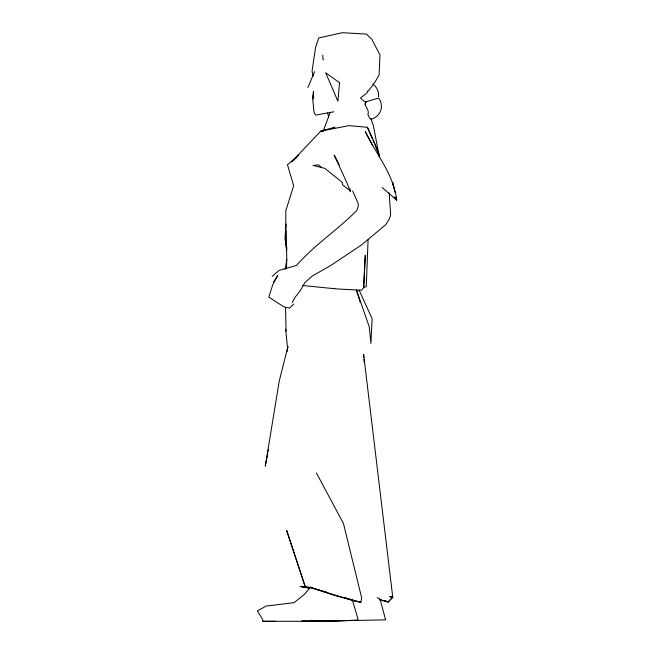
<?xml version="1.0" encoding="UTF-8"?>
<svg xmlns="http://www.w3.org/2000/svg" width="654" height="654" viewBox="0 0 654 654"><rect width="100%" height="100%" fill="white"/><g stroke="black" fill="none" stroke-linecap="round" stroke-linejoin="round"><path stroke-width="0.98" d="M286.542 268.287L286.771 255.371L285.733 238.081L285.823 210.653L293.671 185.736L287.474 164.734L298.845 154.867M322.79 55.132L322.921 59.31L323.509 59.874M368.079 239.887L366.273 286.607L363.698 287.417M363.665 287.163L365.259 255.313L363.706 287.662L361.458 290.286L335.878 288.855L302.352 285.455M286.125 231.083L286.125 241.98M286.15 224.06L285.005 238.023L286.82 250.719M367.172 92.811L360.526 97.896L363.403 100.79L366.461 102.179M379.353 156.985L373.491 126.132L370.998 118.832L369.592 118.104L367.9 114.483C369.984 109.504 363.272 106.128 365.782 101.452M285.128 269.473L286.836 259.564M287.057 351.419L287.964 346.514L279.291 380.791L265.279 466.188L267.748 453.279M268.132 451.293L268.508 449.314M313.544 91.895L312.481 96.612L314.043 112.275L315.555 115.137L333.883 111.809M367.646 90.922L367.213 92.165M323.174 131.086L330.278 112.284M310.07 588.445L300.211 586.491L303.219 586.434M307.903 87.481L314.615 71.638M292.256 302.442L295.019 297.374L300.317 290.572L304.821 282.667L312.285 276.021L331.12 265.254L361.654 244.858L385.827 224.584L389.498 218.665L390.642 214.733L389.187 192.848M365.12 104.517L365.145 103.773M273.405 282.185L277.746 275.53L272.882 284.449L268.761 297.079L284.22 307.086L289.567 308.075L293.883 303.93M368.3 91.061L374.693 82.486L379.058 75.136L379.999 54.911L371.774 39.24L366.493 34.09L342.353 32.7L318.743 37.94L315.514 47.66L312.081 71.123L313.086 76.207M310.903 586.785L303.996 594.756L294.12 602.669L266.178 606.062L257.324 610.918L262.712 619.518L262.818 621.3L306.236 621.275L357.787 620.335L357.893 618.545L352.465 600.421M392.76 597.257L389.825 596.71L392.76 597.257L388.174 601.917L392.76 597.257L363.608 354.264L363.828 357.313M293.483 160.23L296.442 157.426M296.875 157.173L291.635 161.84L320.754 131.127L334.873 127.195L333.148 128.012M272.17 276.38L279.078 270.404L296.548 265.426C314.451 244.825 337.734 229.922 356.806 210.424L358.367 205.757L358.016 203.026L352.612 190.968M370.769 119.224C376.091 118.325 380.293 113.592 381.356 108.4C381.789 105.605 380.677 97.765 377.62 98.329L365.807 101.893M333.614 288.389L334.496 288.332M323.73 130.939L320.754 131.127L348.86 125.642L367.401 127.293L374.333 142.237L379.214 154.949L374.881 144.812M306.236 621.275L301.51 621.3L320.599 620.973M322.61 620.94L357.787 620.335L301.51 621.3M332.853 620.916L385.631 619.845L379.999 599.015M262.818 621.3L275.481 621.275M328.79 620.916L332.919 620.891M300.595 586.483L310.707 587.513L327.106 592.385M300.677 586.515L305.222 586.687L286.705 530.598L305.222 586.671M300.211 586.491L310.683 587.496M379.279 599.604L388.157 601.893L384.323 600.552M379.385 599.767L388.157 601.893M344.462 597.519L360.877 602.408L361.67 597.895L343.456 523.486L316.364 472.891M354.607 601.124L310.707 587.513L334.39 595.344L360.877 602.408L358.106 601.361M377.227 597.584L382.132 600.666M349.865 190.494L342.631 184.869L342.14 182.303L324.834 168.34L312.98 165.446L318.596 164.914L321.457 167.514M372.878 84.088C376.982 87.007 379.173 92.001 378.511 97.005M382.157 187.494L396.676 200.05C393.872 174.626 376.025 154.017 365.259 131.56L372.33 144.894M394.133 196.985L396.676 200.05L396.038 197.23M339.271 164.833L334.129 155.031L346.947 182.785L350.381 191.785L350.127 189.047M359.038 289.967L372.11 318.727L370.908 343.35L369.232 326.796L356.414 289.787M367.401 127.293L372.126 138.354M372.911 140.201L374.096 142.964M356.324 289.828L360.223 302.377M327.613 113.052L328.676 116.845M393.7 186.946L392.596 182.376L394.861 192.194M395.997 197.099L396.676 200.05M285.528 307.225L286.1 331.169M286.321 243.926L286.82 248.79M285.675 329.289L287.335 346.048M363.976 359.34L364.196 362.381M313.389 91.356L313.601 99.097M339.54 82.731L337.881 101.223L325.667 72.749L339.54 82.731"/></g></svg>
